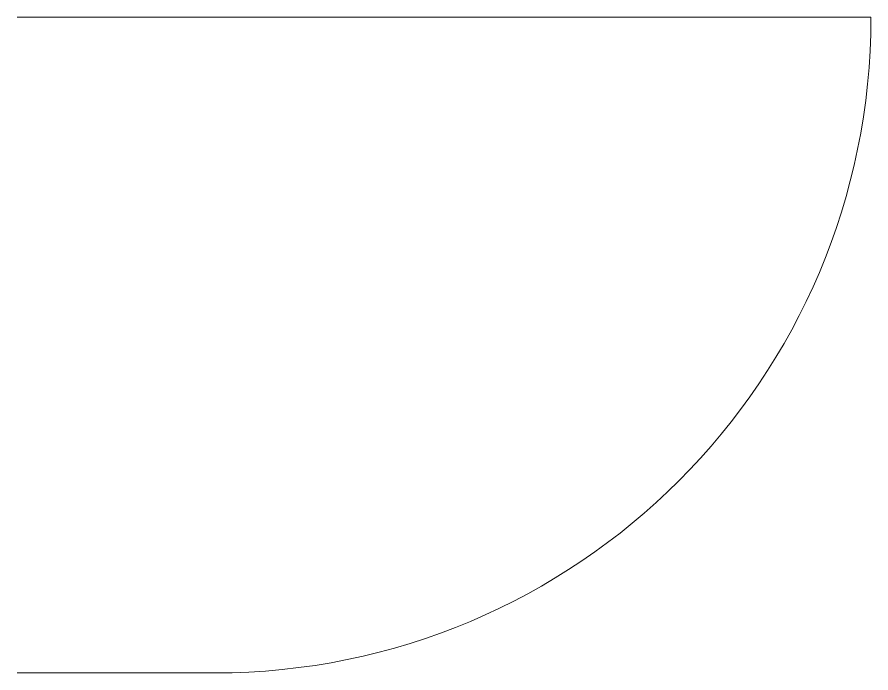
# Model space of a CAD drawing. Header units: millimetres. Extents: x 565698 to 4947426, y -198309 to 524453.
# Drawn here: x 3978593 to 3980155, y 523253 to 524453 of the extents above; entities that cross this region are included whole.
import ezdxf

# ---------------------------------------------------------------- set-up
doc = ezdxf.new("R2010")
doc.units = ezdxf.units.MM
doc.header["$LTSCALE"] = 3
doc.layers.add('Thiet bi', color=7, linetype='Continuous')

msp = doc.modelspace()

# ---------------------------------------------------------------- linework, layer by layer
at = {"layer": 'Thiet bi', "color": 6, "lineweight": 13, "ltscale": 3}
for p, q in [((3978592.6, 524452.8), (3980155, 524452.8)), ((3978792.6, 524452.8), (3980155, 524452.8)), ((3978955, 523252.8), (3978592.6, 523252.8))]:
    msp.add_line(p, q, dxfattribs=at)
msp.add_arc((3978955, 524452.8), 1200, 270, 0, dxfattribs=at)
msp.add_arc((3978955, 524452.8), 1200, 270, 0, dxfattribs=at)

doc.saveas('drawing.dxf')
